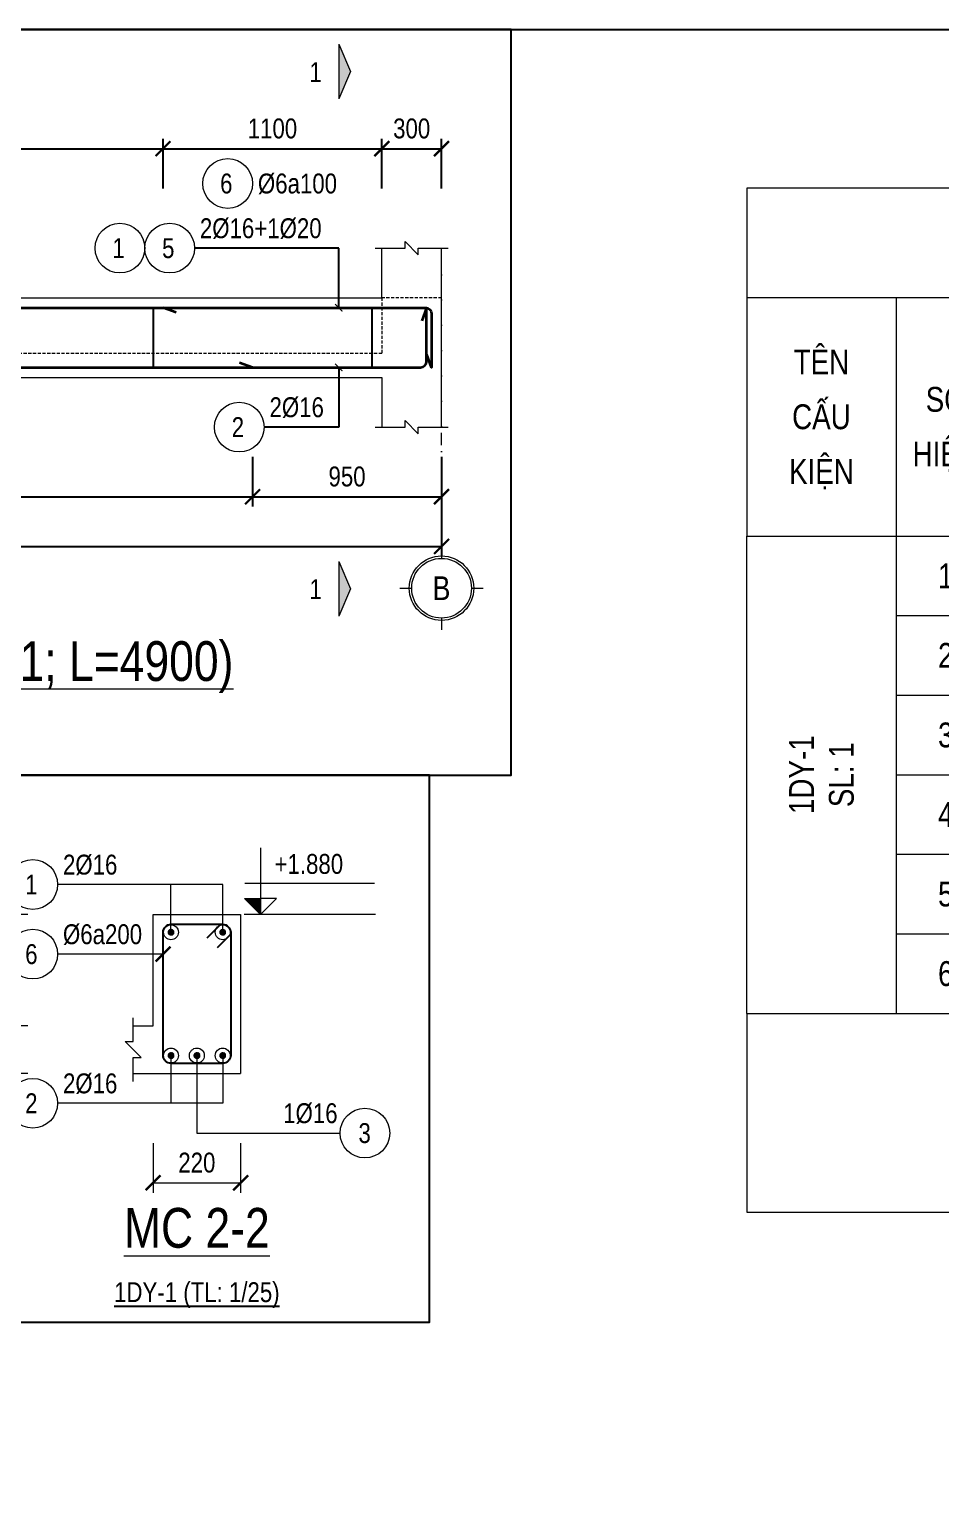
# Model space of a CAD drawing. Extents: x -165145 to 691808, y -202842 to 311040.
# Drawn here: x 217715 to 222296, y -62851 to -55468 of the extents above; entities that cross this region are included whole.
import ezdxf
from ezdxf.enums import TextEntityAlignment as Align

# ---------------------------------------------------------------- set-up
doc = ezdxf.new("R2010")
doc.units = 0
doc.header["$LTSCALE"] = 10
doc.header["$MEASUREMENT"] = 0
doc.linetypes.add('DASHDOT2', pattern=[12.7, 6.35, -3.175, 0, -3.175])
doc.linetypes.add('HIDDEN', pattern=[2.3807, 1.587, -0.7937])
doc.layers.get('0').update_dxf_attribs({"linetype": 'CONTINUOUS'})
doc.layers.get('Defpoints').update_dxf_attribs({"color": 5, "linetype": 'CONTINUOUS'})
for name, color, linetype, lineweight in [('DCE_BaoBeTong', 4, 'CONTINUOUS', 18), ('DCE_Block', 8, 'CONTINUOUS', 9), ('DCE_Dim', 254, 'CONTINUOUS', 9), ('DCE_MCZiCZac', 144, 'CONTINUOUS', 13), ('DCE_NetKhuat', 9, 'HIDDEN', 5), ('Dce_text', 7, 'CONTINUOUS', 13), ('DCE_ThepChu', 1, 'CONTINUOUS', 35), ('DCE_ThepDai', 220, 'CONTINUOUS', 25), ('DCE_Truc', 8, 'DASHDOT2', 13), ('GE_KC_NETMANH', 8, 'CONTINUOUS', 20), ('GE_KC_NETTHAY', 2, 'CONTINUOUS', 20)]:
    doc.layers.add(name, color=color, linetype=linetype, lineweight=lineweight)
doc.styles.add('Dce_Text', font='arial.ttf', dxfattribs={"width": 0.8})
doc.dimstyles.new('Dce_207MV', dxfattribs={"dimscale": 25, "dimtxt": 2.5, "dimasz": 1.5, "dimexe": 1, "dimexo": 2, "dimgap": 1, "dimtad": 1, "dimdec": 0, "dimrnd": 5, "dimtxsty": 'Dce_Text', "dimblk": 'ARCHTICK', "dimcen": 2.5, "dimclrd": 8, "dimclre": 8, "dimclrt": 3, "dimadec": 0, "dimazin": 0, "dimtfac": 1, "dimtdec": 0, "dimtix": 1, "dimtmove": 2, "dimatfit": 3, "dimldrblk": 'DOTBLANK', "dimfxl": 1, "dimarcsym": 0})
doc.dimstyles.new('Dce_208MV', dxfattribs={"dimscale": 25, "dimtxt": 2.5, "dimasz": 1.5, "dimexe": 1, "dimexo": 2, "dimgap": 1, "dimtad": 1, "dimdec": 0, "dimrnd": 5, "dimtxsty": 'Dce_Text', "dimblk": 'ARCHTICK', "dimcen": 2.5, "dimclrd": 8, "dimclre": 8, "dimclrt": 3, "dimadec": 0, "dimazin": 0, "dimtfac": 1, "dimtdec": 0, "dimtix": 1, "dimtmove": 2, "dimatfit": 3, "dimldrblk": 'ARCHTICK', "dimfxl": 1, "dimarcsym": 0})
doc.dimstyles.new('Dce_25MV', dxfattribs={"dimscale": 25, "dimtxt": 2, "dimasz": 1.5, "dimexe": 1, "dimexo": 2, "dimgap": 1, "dimtad": 1, "dimdec": 0, "dimrnd": 5, "dimtxsty": 'Dce_Text', "dimblk": 'ARCHTICK', "dimcen": 2.5, "dimclrd": 8, "dimclre": 8, "dimclrt": 3, "dimadec": 0, "dimazin": 0, "dimtfac": 1, "dimtdec": 0, "dimtix": 1, "dimtmove": 2, "dimatfit": 3, "dimldrblk": 'OBLIQUE', "dimfxl": 4, "dimfxlon": 1, "dimarcsym": 0})
doc.dimstyles.new('Dce_50MV', dxfattribs={"dimscale": 50, "dimtxt": 2, "dimasz": 1.5, "dimexe": 1, "dimexo": 2, "dimgap": 1, "dimtad": 1, "dimdec": 0, "dimtxsty": 'Dce_Text', "dimblk": 'ARCHTICK', "dimcen": 2.5, "dimclrd": 8, "dimclre": 8, "dimclrt": 3, "dimadec": 0, "dimazin": 0, "dimtfac": 1, "dimtdec": 0, "dimtix": 1, "dimtmove": 2, "dimatfit": 3, "dimldrblk": 'ARCHTICK', "dimfxl": 4, "dimfxlon": 1, "dimarcsym": 0})

# ---------------------------------------------------------------- blocks, each defined once
blk = doc.blocks.new('Dce_KhTenDam')
at = {"color": 255, "linetype": 'ByBlock', "lineweight": -2, "style": 'Dce_Text', "width": 0.8}
blk.add_attdef('TENDAM', text='', height=2, dxfattribs=at).set_placement((0, 0.735), align=Align.CENTER)
at = {"color": 11, "lineweight": 25, "style": 'Dce_Text', "width": 0.8}
blk.add_attdef('TL', text='', height=1, dxfattribs=at).set_placement((0, -1.999), align=Align.CENTER)
blk = doc.blocks.new('Dce_KhTenTruc')
at = {"layer": 'DCE_Block'}
blk.add_circle((0, -3.5), 2.7, dxfattribs=at)
at = {"layer": 'DCE_Block', "color": 3}
blk.add_circle((0, -3.5), 2.5, dxfattribs=at)
at = {"layer": 'DCE_Truc'}
for p, q in [((0, 0), (0, -1)), ((-3.5, -3.5), (-2.5, -3.5)), ((2.5, -3.5), (3.5, -3.5)), ((0, -6), (0, -7))]:
    blk.add_line(p, q, dxfattribs=at)
at = {"layer": 'Dce_text', "color": 2, "style": 'Dce_Text', "width": 0.8}
blk.add_attdef('TRUC', text='', height=2, dxfattribs=at).set_placement((0, -4.5), align=Align.CENTER)
blk = doc.blocks.new('_ArchTick')
at = {"color": 0, "linetype": 'ByBlock', "const_width": 0.15}
blk.add_lwpolyline([(-0.5, -0.5), (0.5, 0.5)], dxfattribs=at)
blk = doc.blocks.new('*D2362')
at = {"layer": 'DCE_Dim', "color": 8, "lineweight": -2, "transparency": 16777216}
for p, q in [((214887.3, -57868.2), (214887.3, -58118.2)), ((219787.3, -57868.2), (219787.3, -58118.2)), ((214887.3, -58068.2), (219787.3, -58068.2))]:
    blk.add_line(p, q, dxfattribs=at)
at = {"layer": 'Defpoints', "color": 0, "transparency": 16777216}
for p in [(214887.3, -57468.2), (219787.3, -57468.2), (219787.3, -58068.2)]:
    blk.add_point(p, dxfattribs=at)
at = {"layer": 'DCE_Dim', "color": 8, "lineweight": -2, "transparency": 16777216, "xscale": 75, "yscale": 75, "zscale": 75, "rotation": 180}
blk.add_blockref('_ArchTick', (214887.3, -58068.2), dxfattribs=at)
at = {"layer": 'DCE_Dim', "color": 8, "lineweight": -2, "transparency": 16777216, "xscale": 75, "yscale": 75, "zscale": 75}
blk.add_blockref('_ArchTick', (219787.3, -58068.2), dxfattribs=at)
at = {"layer": 'DCE_Dim', "color": 3, "transparency": 16777216, "insert": (217337.3, -57967.2), "char_height": 100, "attachment_point": 5, "style": 'Dce_Text'}
blk.add_mtext('4900', dxfattribs=at)
blk = doc.blocks.new('*D2364')
at = {"layer": 'DCE_Dim', "color": 8, "lineweight": -2, "transparency": 16777216}
for p, q in [((215757.3, -57618.2), (215757.3, -57868.2)), ((218837.3, -57618.2), (218837.3, -57868.2)), ((215757.3, -57818.2), (218837.3, -57818.2))]:
    blk.add_line(p, q, dxfattribs=at)
at = {"layer": 'Defpoints', "color": 0, "transparency": 16777216}
for p in [(215757.3, -57468.2), (218837.3, -57468.2), (218837.3, -57818.2)]:
    blk.add_point(p, dxfattribs=at)
at = {"layer": 'DCE_Dim', "color": 8, "lineweight": -2, "transparency": 16777216, "xscale": 75, "yscale": 75, "zscale": 75, "rotation": 180}
blk.add_blockref('_ArchTick', (215757.3, -57818.2), dxfattribs=at)
at = {"layer": 'DCE_Dim', "color": 8, "lineweight": -2, "transparency": 16777216, "xscale": 75, "yscale": 75, "zscale": 75}
blk.add_blockref('_ArchTick', (218837.3, -57818.2), dxfattribs=at)
at = {"layer": 'DCE_Dim', "color": 3, "transparency": 16777216, "insert": (217297.3, -57717.2), "char_height": 100, "attachment_point": 5, "style": 'Dce_Text'}
blk.add_mtext('3080', dxfattribs=at)
blk = doc.blocks.new('*D2365')
at = {"layer": 'DCE_Dim', "color": 8, "lineweight": -2, "transparency": 16777216}
for p, q in [((218837.3, -57618.2), (218837.3, -57868.2)), ((219787.3, -57618.2), (219787.3, -57868.2)), ((218837.3, -57818.2), (219787.3, -57818.2))]:
    blk.add_line(p, q, dxfattribs=at)
at = {"layer": 'Defpoints', "color": 0, "transparency": 16777216}
for p in [(218837.3, -57468.2), (219787.3, -57468.2), (219787.3, -57818.2)]:
    blk.add_point(p, dxfattribs=at)
at = {"layer": 'DCE_Dim', "color": 8, "lineweight": -2, "transparency": 16777216, "xscale": 75, "yscale": 75, "zscale": 75, "rotation": 180}
blk.add_blockref('_ArchTick', (218837.3, -57818.2), dxfattribs=at)
at = {"layer": 'DCE_Dim', "color": 8, "lineweight": -2, "transparency": 16777216, "xscale": 75, "yscale": 75, "zscale": 75}
blk.add_blockref('_ArchTick', (219787.3, -57818.2), dxfattribs=at)
at = {"layer": 'DCE_Dim', "color": 3, "transparency": 16777216, "insert": (219312.3, -57717.2), "char_height": 100, "attachment_point": 5, "style": 'Dce_Text'}
blk.add_mtext('950', dxfattribs=at)
blk = doc.blocks.new('*D2358')
at = {"layer": 'DCE_Dim', "color": 8, "lineweight": -2, "transparency": 16777216}
for p, q in [((216207.3, -56268.2), (216207.3, -56018.2)), ((218387.3, -56268.2), (218387.3, -56018.2)), ((216207.3, -56068.2), (218387.3, -56068.2))]:
    blk.add_line(p, q, dxfattribs=at)
at = {"layer": 'Defpoints', "color": 0, "transparency": 16777216}
for p in [(218387.3, -56068.2), (216207.3, -56568.2), (218387.3, -56568.2)]:
    blk.add_point(p, dxfattribs=at)
at = {"layer": 'DCE_Dim', "color": 8, "lineweight": -2, "transparency": 16777216, "xscale": 75, "yscale": 75, "zscale": 75, "rotation": 180}
blk.add_blockref('_ArchTick', (216207.3, -56068.2), dxfattribs=at)
at = {"layer": 'DCE_Dim', "color": 8, "lineweight": -2, "transparency": 16777216, "xscale": 75, "yscale": 75, "zscale": 75}
blk.add_blockref('_ArchTick', (218387.3, -56068.2), dxfattribs=at)
at = {"layer": 'DCE_Dim', "color": 3, "transparency": 16777216, "insert": (217297.3, -55967.2), "char_height": 100, "attachment_point": 5, "style": 'Dce_Text'}
blk.add_mtext('2180', dxfattribs=at)
blk = doc.blocks.new('*D2359')
at = {"layer": 'DCE_Dim', "color": 8, "lineweight": -2, "transparency": 16777216}
for p, q in [((218387.3, -56268.2), (218387.3, -56018.2)), ((219487.3, -56268.2), (219487.3, -56018.2)), ((218387.3, -56068.2), (219487.3, -56068.2))]:
    blk.add_line(p, q, dxfattribs=at)
at = {"layer": 'Defpoints', "color": 0, "transparency": 16777216}
for p in [(219487.3, -56068.2), (218387.3, -56568.2), (219487.3, -56568.2)]:
    blk.add_point(p, dxfattribs=at)
at = {"layer": 'DCE_Dim', "color": 8, "lineweight": -2, "transparency": 16777216, "xscale": 75, "yscale": 75, "zscale": 75, "rotation": 180}
blk.add_blockref('_ArchTick', (218387.3, -56068.2), dxfattribs=at)
at = {"layer": 'DCE_Dim', "color": 8, "lineweight": -2, "transparency": 16777216, "xscale": 75, "yscale": 75, "zscale": 75}
blk.add_blockref('_ArchTick', (219487.3, -56068.2), dxfattribs=at)
at = {"layer": 'DCE_Dim', "color": 3, "transparency": 16777216, "insert": (218937.3, -55967.2), "char_height": 100, "attachment_point": 5, "style": 'Dce_Text'}
blk.add_mtext('1100', dxfattribs=at)
blk = doc.blocks.new('Dce_KhtThepDai')
blk.add_circle((-4.5, -3.5), 2.5)
at = {"color": 11, "style": 'Dce_Text', "width": 0.8}
blk.add_attdef('SH', text='', height=2, dxfattribs=at).set_placement((-4.64, -4.5), align=Align.CENTER)
at = {"color": 3, "style": 'Dce_Text', "width": 0.8}
blk.add_attdef('DKVAKC', (-1.46, -4.5), '', height=2, dxfattribs=at)
blk = doc.blocks.new('*D2360')
at = {"layer": 'DCE_Dim', "color": 8, "lineweight": -2, "transparency": 16777216}
for p, q in [((219487.3, -56268.2), (219487.3, -56018.2)), ((219787.3, -56268.2), (219787.3, -56018.2)), ((219487.3, -56068.2), (219787.3, -56068.2))]:
    blk.add_line(p, q, dxfattribs=at)
at = {"layer": 'Defpoints', "color": 0, "transparency": 16777216}
for p in [(219787.3, -56068.2), (219487.3, -56568.2), (219787.3, -56568.2)]:
    blk.add_point(p, dxfattribs=at)
at = {"layer": 'DCE_Dim', "color": 8, "lineweight": -2, "transparency": 16777216, "xscale": 75, "yscale": 75, "zscale": 75, "rotation": 180}
blk.add_blockref('_ArchTick', (219487.3, -56068.2), dxfattribs=at)
at = {"layer": 'DCE_Dim', "color": 8, "lineweight": -2, "transparency": 16777216, "xscale": 75, "yscale": 75, "zscale": 75}
blk.add_blockref('_ArchTick', (219787.3, -56068.2), dxfattribs=at)
at = {"layer": 'DCE_Dim', "color": 3, "transparency": 16777216, "insert": (219637.3, -55967.2), "char_height": 100, "attachment_point": 5, "style": 'Dce_Text'}
blk.add_mtext('300', dxfattribs=at)
blk = doc.blocks.new('DCE_MatCatA')
blk.add_hatch(color=3).paths.add_polyline_path([(0, 5.5), (0, 0), (1.18, 2.75)])
at = {"color": 3}
for p, q in [((0, 5.5), (0, 0)), ((0, 5.5), (1.18, 2.75)), ((1.18, 2.75), (0, 0))]:
    blk.add_line(p, q, dxfattribs=at)
at = {"color": 11, "style": 'Dce_Text', "width": 0.8}
blk.add_attdef('1', text='', height=2, dxfattribs=at).set_placement((-2.33, 1.7), align=Align.CENTER)
blk = doc.blocks.new('Dce_KhtThepLop1Trai')
for centre in [(-7.5, 0), (-2.5, 0)]:
    blk.add_circle(centre, 2.5)
at = {"color": 3, "style": 'Dce_Text', "width": 0.8}
blk.add_attdef('DKVAKC', (0.54, 1), '', height=2, dxfattribs=at)
at = {"color": 11, "style": 'Dce_Text', "width": 0.8}
for tag, p in [('SH', (-7.64, -1)), ('SH2', (-2.64, -1))]:
    blk.add_attdef(tag, text='', height=2, dxfattribs=at).set_placement(p, align=Align.CENTER)
blk = doc.blocks.new('Dce_KhtMcThepChu')
blk.add_circle((-2.5, 0), 2.5)
at = {"color": 3, "style": 'Dce_Text', "width": 0.8}
blk.add_attdef('DKVAKC', (0.54, 1), '', height=2, dxfattribs=at)
at = {"color": 11, "style": 'Dce_Text', "width": 0.8}
blk.add_attdef('SH', text='', height=2, dxfattribs=at).set_placement((-2.64, -1), align=Align.CENTER)
blk = doc.blocks.new('Dce_CaoTrinh')
blk.add_hatch(color=256).paths.add_polyline_path([(-11.56, 1.6), (-13.17, 1.6), (-11.56, 0)])
at = {"ltscale": 50}
h = blk.add_hatch(dxfattribs=at)
h.set_pattern_fill('ANSI31', color=8, scale=1.406251, style=0)
h.set_pattern_definition([(45, (-11.5613, 0), (-3.157, 3.157), [])])
h.paths.add_polyline_path([(-11.56, 1.6), (-11.56, 0), (-9.95, 1.6)])
at = {"color": 8, "ltscale": 50}
for p, q in [((-13.15, 3.14), (-0.09, 3.14)), ((0, 0), (-13.2, 0))]:
    blk.add_line(p, q, dxfattribs=at)
for points in [[(-11.56, 6.69), (-11.56, 0)], [(-11.56, 0), (-13.17, 1.6), (-11.56, 1.6)], [(-11.56, 0), (-9.95, 1.6), (-11.56, 1.6)]]:
    blk.add_lwpolyline(points, dxfattribs=at)
at = {"color": 3, "style": 'Dce_Text', "width": 0.8}
blk.add_attdef('CT', (-10.15, 4.07), '', height=2, dxfattribs=at)
blk = doc.blocks.new('Dce_KhMatCat')
at = {"color": 255, "linetype": 'ByBlock', "lineweight": -2, "style": 'Dce_Text', "width": 0.8}
blk.add_attdef('TENMATCAT', text='', height=2, dxfattribs=at).set_placement((0, 0.735), align=Align.CENTER)
at = {"color": 11, "lineweight": 25, "style": 'Dce_Text', "width": 0.8}
blk.add_attdef('TL', text='', height=1, dxfattribs=at).set_placement((0, -1.999), align=Align.CENTER)
blk = doc.blocks.new('*D2371')
at = {"layer": 'DCE_Dim', "color": 8, "lineweight": -2, "transparency": 16777216}
for p, q in [((216234.3, -76787), (216109.3, -76787)), ((216134.3, -76787), (216134.3, -77187)), ((216234.3, -77187), (216109.3, -77187))]:
    blk.add_line(p, q, dxfattribs=at)
at = {"layer": 'Defpoints', "color": 0, "transparency": 16777216}
for p in [(216434.3, -76787), (216134.3, -77187), (216434.3, -77187)]:
    blk.add_point(p, dxfattribs=at)
at = {"layer": 'DCE_Dim', "color": 8, "lineweight": -2, "transparency": 16777216, "xscale": 37.5, "yscale": 37.5, "zscale": 37.5}
for p, rotation in [((216134.3, -76787), 90), ((216134.3, -77187), 270)]:
    blk.add_blockref('_ArchTick', p, dxfattribs=dict(at, rotation=rotation))
at = {"layer": 'DCE_Dim', "color": 3, "transparency": 16777216, "insert": (216083.8, -76987), "char_height": 50, "attachment_point": 5, "rotation": 90, "style": 'Dce_Text'}
blk.add_mtext('400', dxfattribs=at)
blk = doc.blocks.new('_Oblique')
at = {"color": 0, "linetype": 'ByBlock', "lineweight": -2}
blk.add_line((-0.5, -0.5), (0.5, 0.5), dxfattribs=at)
blk = doc.blocks.new('*D2372')
at = {"layer": 'DCE_Dim', "color": 8, "lineweight": -2, "transparency": 16777216}
for p, q in [((216259.3, -77067), (216259.3, -77029.5)), ((216359.3, -77067), (216234.3, -77067)), ((216259.3, -77187), (216259.3, -77067)), ((216359.3, -77187), (216234.3, -77187)), ((216259.3, -77187), (216259.3, -77224.5))]:
    blk.add_line(p, q, dxfattribs=at)
at = {"layer": 'Defpoints', "color": 0, "transparency": 16777216}
for p in [(216259.3, -77067), (216434.3, -77067), (216434.3, -77187)]:
    blk.add_point(p, dxfattribs=at)
at = {"layer": 'DCE_Dim', "color": 8, "lineweight": -2, "transparency": 16777216, "xscale": 37.5, "yscale": 37.5, "zscale": 37.5}
for p, rotation in [((216259.3, -77067), 270), ((216259.3, -77187), 90)]:
    blk.add_blockref('_ArchTick', p, dxfattribs=dict(at, rotation=rotation))
at = {"layer": 'DCE_Dim', "color": 3, "transparency": 16777216, "insert": (216208.8, -77127), "char_height": 50, "attachment_point": 5, "rotation": 90, "style": 'Dce_Text'}
blk.add_mtext('120', dxfattribs=at)
blk = doc.blocks.new('*D2373')
at = {"layer": 'DCE_Dim', "color": 8, "lineweight": -2, "transparency": 16777216}
for p, q in [((216359.3, -76787), (216234.3, -76787)), ((216259.3, -77067), (216259.3, -76787)), ((216359.3, -77067), (216234.3, -77067))]:
    blk.add_line(p, q, dxfattribs=at)
at = {"layer": 'Defpoints', "color": 0, "transparency": 16777216}
for p in [(216259.3, -76787), (216434.3, -76787), (216434.3, -77067)]:
    blk.add_point(p, dxfattribs=at)
at = {"layer": 'DCE_Dim', "color": 8, "lineweight": -2, "transparency": 16777216, "xscale": 37.5, "yscale": 37.5, "zscale": 37.5}
for p, rotation in [((216259.3, -76787), 90), ((216259.3, -77067), 270)]:
    blk.add_blockref('_ArchTick', p, dxfattribs=dict(at, rotation=rotation))
at = {"layer": 'DCE_Dim', "color": 3, "transparency": 16777216, "insert": (216208.8, -76927), "char_height": 50, "attachment_point": 5, "rotation": 90, "style": 'Dce_Text'}
blk.add_mtext('280', dxfattribs=at)
blk = doc.blocks.new('*D2374')
at = {"layer": 'DCE_Dim', "color": 8, "lineweight": -2, "transparency": 16777216}
for p, q in [((216674.3, -77362), (216674.3, -77487)), ((216894.3, -77362), (216894.3, -77487)), ((216674.3, -77462), (216894.3, -77462))]:
    blk.add_line(p, q, dxfattribs=at)
at = {"layer": 'Defpoints', "color": 0, "transparency": 16777216}
for p in [(216674.3, -77287), (216894.3, -77287), (216894.3, -77462)]:
    blk.add_point(p, dxfattribs=at)
at = {"layer": 'DCE_Dim', "color": 8, "lineweight": -2, "transparency": 16777216, "xscale": 37.5, "yscale": 37.5, "zscale": 37.5, "rotation": 180}
blk.add_blockref('_ArchTick', (216674.3, -77462), dxfattribs=at)
at = {"layer": 'DCE_Dim', "color": 8, "lineweight": -2, "transparency": 16777216, "xscale": 37.5, "yscale": 37.5, "zscale": 37.5}
blk.add_blockref('_ArchTick', (216894.3, -77462), dxfattribs=at)
at = {"layer": 'DCE_Dim', "color": 3, "transparency": 16777216, "insert": (216784.3, -77411.5), "char_height": 50, "attachment_point": 5, "style": 'Dce_Text'}
blk.add_mtext('220', dxfattribs=at)
blk = doc.blocks.new('_DotBlank')
at = {"color": 0, "linetype": 'ByBlock', "lineweight": -2}
blk.add_line((-0.5, 0), (-1, 0), dxfattribs=at)
blk.add_circle((0, 0), 0.5, dxfattribs=at)
blk = doc.blocks.new('Dce_McThepChu')
at = {"color": 0}
for p, q in [((-0.5, 0), (0.5, 0)), ((-0.35, 0.35), (0.35, -0.35)), ((0.35, 0.35), (-0.35, -0.35)), ((0, 0.5), (0, -0.5))]:
    blk.add_line(p, q, dxfattribs=at)
at = {"color": 0, "const_width": 0.0833}
blk.add_lwpolyline([(-0.5, 0, 1), (0.5, 0, 1), (-0.5, 0, 1)], format="xyb", dxfattribs=at)
blk = doc.blocks.new('Dce_KhtMcThepTangCuong')
blk.add_circle((2.5, 0), 2.5)
at = {"color": 3, "style": 'Dce_Text', "width": 0.8}
blk.add_attdef('DKVAKC', text='', height=2, dxfattribs=at).set_placement((-0.25, 1), align=Align.RIGHT)
at = {"color": 11, "style": 'Dce_Text', "width": 0.8}
blk.add_attdef('SH', text='', height=2, dxfattribs=at).set_placement((2.47, -1), align=Align.CENTER)
blk = doc.blocks.new('TKTitle')
at = {"layer": 'DCE_BaoBeTong'}
blk.add_line((15, -11), (15, -35), dxfattribs=at)
for points in [[(0, 0), (0, -11), (0, -35), (15, -35), (25, -35), (75, -35), (90, -35), (122.5, -35), (135, -35), (147.5, -35), (167.5, -35), (192.5, -35), (192.5, -11), (192.5, 0), (0, 0)], [(0, -11), (15, -11), (25, -11), (75, -11), (90, -11), (122.5, -11), (147.5, -11), (167.5, -11), (192.5, -11)]]:
    blk.add_lwpolyline(points, dxfattribs=at)
at = {"style": 'Dce_Text', "width": 0.8}
for s, p in [('TÊN', (7.5, -17.5)), ('SỐ', (20, -21.25)), ('CẤU', (7.5, -23)), ('HIỆU', (20, -26.75)), ('KIỆN', (7.5, -28.5))]:
    blk.add_text(s, height=2.5, dxfattribs=at).set_placement(p, align=Align.MIDDLE_CENTER)
blk = doc.blocks.new('TK4')
at = {"layer": 'DCE_BaoBeTong'}
blk.add_line((0, -8), (0, 0), dxfattribs=at)
for points in [[(15, -8), (25, -8), (75, -8), (90, -8), (122.5, -8), (135, -8), (147.5, -8), (167.5, -8), (192.5, -8), (192.5, 0)], [(15, 0), (15, -8)]]:
    blk.add_lwpolyline(points, dxfattribs=at)
at = {"layer": 'Dce_text', "color": 2, "style": 'Dce_Text', "width": 0.8, "flags": 4}
for tag, p in [('SH', (20, -4)), ('DK', (82.5, -4)), ('sumL', (100, -4)), ('SKC', (116.25, -4)), ('SL', (128.75, -4)), ('L2', (50, -4.32))]:
    blk.add_attdef(tag, text='', height=2.5, dxfattribs=at).set_placement(p, align=Align.MIDDLE_CENTER)
for tag, p in [('L1', (32.43, -4)), ('Lall', (162.5, -4)), ('KL', (185.5, -4))]:
    blk.add_attdef(tag, text='', height=2.5, dxfattribs=at).set_placement(p, align=Align.MIDDLE_RIGHT)
blk.add_attdef('L3', text='', height=2.5, dxfattribs=at).set_placement((67.48, -4), align=Align.MIDDLE_LEFT)
at = {"layer": 'Dce_text', "color": 2, "style": 'Dce_Text', "width": 0.8}
blk.add_attdef('TSL', text='', height=2.5, dxfattribs=at).set_placement((141.25, -4), align=Align.MIDDLE_CENTER)
blk = doc.blocks.new('TK7')
at = {"layer": 'DCE_BaoBeTong'}
blk.add_line((0, -8), (0, 0), dxfattribs=at)
for points in [[(15, -8), (25, -8), (75, -8), (90, -8), (122.5, -8), (135, -8), (147.5, -8), (167.5, -8), (192.5, -8), (192.5, 0)], [(15, 0), (15, -8)]]:
    blk.add_lwpolyline(points, dxfattribs=at)
at = {"layer": 'Dce_text', "color": 2, "style": 'Dce_Text', "width": 0.8, "flags": 4}
for tag, p in [('SH', (20, -4)), ('L2', (50, -4)), ('DK', (82.5, -4)), ('sumL', (100, -4)), ('SKC', (116.25, -4)), ('SL', (128.75, -4))]:
    blk.add_attdef(tag, text='', height=2.5, dxfattribs=at).set_placement(p, align=Align.MIDDLE_CENTER)
for tag, p in [('L1', (32.68, -4)), ('Lall', (162.5, -4)), ('KL', (185.5, -4))]:
    blk.add_attdef(tag, text='', height=2.5, dxfattribs=at).set_placement(p, align=Align.MIDDLE_RIGHT)
blk.add_attdef('L3', text='', height=2.5, dxfattribs=at).set_placement((67.53, -4), align=Align.MIDDLE_LEFT)
at = {"layer": 'Dce_text', "color": 2, "style": 'Dce_Text', "width": 0.8}
blk.add_attdef('TSL', text='', height=2.5, dxfattribs=at).set_placement((141.25, -4), align=Align.MIDDLE_CENTER)
blk = doc.blocks.new('TK1')
at = {"layer": 'DCE_BaoBeTong'}
blk.add_line((0, -8), (0, 0), dxfattribs=at)
for points in [[(15, -8), (25, -8), (75, -8), (90, -8), (122.5, -8), (135, -8), (147.5, -8), (167.5, -8), (192.5, -8), (192.5, 0)], [(15, 0), (15, -8)]]:
    blk.add_lwpolyline(points, dxfattribs=at)
at = {"layer": 'Dce_text', "color": 2, "style": 'Dce_Text', "width": 0.8, "flags": 4}
for tag, p in [('SH', (20, -4)), ('L', (50, -4)), ('DK', (82.5, -4)), ('sumL', (100, -4)), ('SKC', (116.25, -4)), ('SL', (128.75, -4))]:
    blk.add_attdef(tag, text='', height=2.5, dxfattribs=at).set_placement(p, align=Align.MIDDLE_CENTER)
at = {"layer": 'Dce_text', "color": 2, "style": 'Dce_Text', "width": 0.8}
blk.add_attdef('TSL', text='', height=2.5, dxfattribs=at).set_placement((141.25, -4), align=Align.MIDDLE_CENTER)
at = {"layer": 'Dce_text', "color": 2, "style": 'Dce_Text', "width": 0.8, "flags": 4}
for tag, p in [('Lall', (162.5, -4)), ('KL', (185.5, -4))]:
    blk.add_attdef(tag, text='', height=2.5, dxfattribs=at).set_placement(p, align=Align.MIDDLE_RIGHT)
blk = doc.blocks.new('TK3')
at = {"layer": 'DCE_BaoBeTong'}
blk.add_line((0, -8), (0, 0), dxfattribs=at)
for points in [[(15, -8), (25, -8), (75, -8), (90, -8), (122.5, -8), (135, -8), (147.5, -8), (167.5, -8), (192.5, -8), (192.5, 0)], [(15, 0), (15, -8)]]:
    blk.add_lwpolyline(points, dxfattribs=at)
at = {"layer": 'DCE_BaoBeTong', "color": 2, "style": 'Dce_Text', "width": 0.8}
blk.add_attdef('TSL', text='', height=2.5, dxfattribs=at).set_placement((141.25, -4), align=Align.MIDDLE_CENTER)
at = {"layer": 'Dce_text', "color": 2, "style": 'Dce_Text', "width": 0.8, "flags": 4}
for tag, p in [('SH', (20, -4)), ('L1', (48.94, -4.19)), ('DK', (82.5, -4)), ('sumL', (100, -4)), ('SKC', (116.25, -4)), ('SL', (128.75, -4))]:
    blk.add_attdef(tag, text='', height=2.5, dxfattribs=at).set_placement(p, align=Align.MIDDLE_CENTER)
blk.add_attdef('L2', text='', height=2.5, dxfattribs=at).set_placement((67.26, -4), align=Align.MIDDLE_LEFT)
for tag, p in [('Lall', (162.5, -4)), ('KL', (185.5, -4))]:
    blk.add_attdef(tag, text='', height=2.5, dxfattribs=at).set_placement(p, align=Align.MIDDLE_RIGHT)
blk = doc.blocks.new('TK9')
at = {"layer": 'DCE_BaoBeTong'}
blk.add_line((0, -8), (0, 0), dxfattribs=at)
for points in [[(15, -8), (25, -8), (75, -8), (90, -8), (122.5, -8), (135, -8), (147.5, -8), (167.5, -8), (192.5, -8), (192.5, 0)], [(15, 0), (15, -8)]]:
    blk.add_lwpolyline(points, dxfattribs=at)
at = {"layer": 'Dce_text', "color": 2, "style": 'Dce_Text', "width": 0.8, "flags": 4}
for tag, p in [('SH', (20, -4)), ('DK', (82.5, -4)), ('sumL', (100, -4)), ('SKC', (116.25, -4)), ('SL', (128.75, -4))]:
    blk.add_attdef(tag, text='', height=2.5, dxfattribs=at).set_placement(p, align=Align.MIDDLE_CENTER)
at = {"layer": 'Dce_text', "color": 2, "style": 'Dce_Text', "width": 0.8}
for tag, p in [('L1', (49.34, -3.76)), ('TSL', (141.25, -4))]:
    blk.add_attdef(tag, text='', height=2.5, dxfattribs=at).set_placement(p, align=Align.MIDDLE_CENTER)
blk.add_attdef('L2', text='', height=2.5, dxfattribs=at).set_placement((58.47, -3.76), align=Align.MIDDLE_LEFT)
at = {"layer": 'Dce_text', "color": 2, "style": 'Dce_Text', "width": 0.8, "flags": 4}
for tag, p in [('Lall', (162.5, -4)), ('KL', (185.5, -4))]:
    blk.add_attdef(tag, text='', height=2.5, dxfattribs=at).set_placement(p, align=Align.MIDDLE_RIGHT)
at = {"layer": 'Dce_text', "color": 2, "style": 'Dce_Text', "width": 0.8}
blk.add_attdef('M', text='', height=2.5, dxfattribs=at).set_placement((38.78, -5.47), align=Align.MIDDLE_RIGHT)
blk = doc.blocks.new('TenCauKien')
at = {"layer": 'Dce_text', "style": 'Dce_Text', "width": 0.8}
for tag, p in [('TENCAUKIEN', (-2, 0)), ('SOCAUKIEN', (2, 0))]:
    blk.add_attdef(tag, text='', height=2.5, rotation=90, dxfattribs=at).set_placement(p, align=Align.MIDDLE_CENTER)
blk = doc.blocks.new('A$C8fecab35')
at = {"layer": 'DCE_BaoBeTong'}
for points in [[(2100, -630), (2150, -630), (2150, -350), (2370, -350), (2370, -630), (2370, -750)], [(2100, -750), (2370, -750)]]:
    blk.add_lwpolyline(points, dxfattribs=at)
at = {"layer": 'DCE_MCZiCZac'}
blk.add_lwpolyline([(2100, -770), (2100, -710), (2120, -710), (2080, -670), (2100, -670), (2100, -610)], dxfattribs=at)
at = {"layer": 'DCE_ThepDai'}
blk.add_lwpolyline([(2286.1, -408.9), (2320, -375), (2325, -375, -0.392699), (2345, -395), (2345, -705, -0.392699), (2325, -725), (2195, -725, -0.392699), (2175, -705), (2175, -395, -0.392699), (2195, -375), (2325, -375, -0.392699), (2345, -395), (2345, -400), (2311.1, -433.9)], format="xyb", dxfattribs=at)
at = {"layer": 'Defpoints'}
blk.add_lwpolyline([(0, 0), (0, -1375), (2845, -1375), (2845, 0)], close=True, dxfattribs=at)
at = {"layer": 'DCE_Block'}
for name, p, xscale, yscale, zscale, values in [('Dce_CaoTrinh', (2709, -350), 25, 25, 25, {'CT': '+1.880  '}), ('Dce_KhtMcThepChu', (1910, -275), 25, 25, 25, {'DKVAKC': '2%%c16', 'SH': '1'}), ('Dce_KhtMcThepChu', (1910, -450), 25, 25, 25, {'DKVAKC': '%%c6a200', 'SH': '6'}), ('Dce_KhtMcThepChu', (1910, -825), 25, 25, 25, {'DKVAKC': '2%%c16', 'SH': '2'}), ('Dce_KhtMcThepTangCuong', (2620, -900), 25, 25, 25, {'SH': '3', 'DKVAKC': '1%%c16'}), ('Dce_KhMatCat', (2260, -1225), 50, 50, 50, {'TL': '%%U1DY-1 (TL: 1/25)', 'TENMATCAT': '%%UMC 2-2'})]:
    blk.add_blockref(name, p, dxfattribs=dict(at, xscale=xscale, yscale=yscale, zscale=zscale)).add_auto_attribs(values)
at = {"layer": 'DCE_ThepChu', "xscale": 16, "yscale": 16, "zscale": 16}
for p in [(2195, -395), (2325, -395), (2195, -705), (2260, -705), (2325, -705)]:
    blk.add_blockref('Dce_McThepChu', p, dxfattribs=at)
at = {"layer": 'DCE_Dim'}
for base, p1, p2, picture, middle in [((1610, -750), (1910, -350), (1910, -750), '*D2371', (1559.5, -550)), ((1735, -350), (1910, -630), (1910, -350), '*D2373', (1684.5, -490)), ((1735, -630), (1910, -750), (1910, -630), '*D2372', (1684.5, -690))]:
    dim = blk.add_linear_dim(base=base, p1=p1, p2=p2, angle=90, dimstyle='Dce_25MV', dxfattribs=at)
    dim.commit()
    dim.dimension.update_dxf_attribs({"geometry": picture, "text_midpoint": middle, "insert": (-214524.3, 76437)})
dim = blk.add_linear_dim(base=(2370, -1025), p1=(2150, -850), p2=(2370, -850), dimstyle='Dce_25MV', dxfattribs=at)
dim.commit()
dim.dimension.update_dxf_attribs({"geometry": '*D2374', "text_midpoint": (2260, -974.5), "insert": (-214524.3, 76437)})
at = {"layer": 'DCE_Block'}
for points, dimstyle in [([(2195, -395), (2195, -275), (1910, -275)], 'Dce_207MV'), ([(2325, -395), (2325, -275), (1910, -275)], 'Dce_207MV'), ([(2175, -450), (1910, -450)], 'Dce_208MV'), ([(2195, -705), (2195, -825), (1910, -825)], 'Dce_207MV'), ([(2325, -705), (2325, -825), (1910, -825)], 'Dce_207MV'), ([(2260, -705), (2260, -900), (2620, -900)], 'Dce_207MV')]:
    blk.add_leader(points, dimstyle=dimstyle, dxfattribs=at)

msp = doc.modelspace()

# ---------------------------------------------------------------- linework, layer by layer
at = {"layer": 'DCE_BaoBeTong'}
for p, q in [((221322.2093, -60416.19104), (222072.2093, -60416.19104)), ((221322.2093, -60416.19104), (221322.2093, -61416.19104)), ((221322.2093, -61416.19104), (230947.2093, -61416.19104))]:
    msp.add_line(p, q, dxfattribs=at)
for points in [[(219487.28207, -56818.24154), (219487.28207, -56568.24154)], [(219787.28207, -57468.24154), (219787.28207, -56568.24154)], [(215107.28207, -56818.24154), (219487.28207, -56818.24154)], [(215107.28207, -57218.24154), (219487.28207, -57218.24154)], [(219487.28207, -57218.24154), (219487.28207, -57468.24154)], [(221322.2093, -60416.19104), (222072.2093, -60416.19104)]]:
    msp.add_lwpolyline(points, dxfattribs=at)
at = {"layer": 'DCE_MCZiCZac'}
for points in [[(219453.94874, -56568.24154), (219603.94874, -56568.24154), (219603.94874, -56534.90821), (219670.6154, -56601.57488), (219670.6154, -56568.24154), (219820.6154, -56568.24154)], [(219453.94874, -57468.24154), (219603.94874, -57468.24154), (219603.94874, -57434.90821), (219670.6154, -57501.57488), (219670.6154, -57468.24154), (219820.6154, -57468.24154)]]:
    msp.add_lwpolyline(points, dxfattribs=at)
at = {"layer": 'DCE_NetKhuat'}
msp.add_lwpolyline([(219787.28207, -57098.24154), (219787.28207, -56818.24154), (219487.28207, -56818.24154), (219487.28207, -57098.24154), (215107.28207, -57098.24154), (215107.28207, -56818.24154), (214887.28207, -56818.24154), (214887.28207, -57098.24154)], dxfattribs=at)
at = {"layer": 'DCE_ThepChu'}
for points in [[(214961.22348, -57102.46306), (214937.28207, -57168.24154), (214937.28207, -56898.24154, -0.3926990817), (214967.28207, -56868.24154), (219707.28207, -56868.24154, -0.3926990817), (219737.28207, -56898.24154), (219737.28207, -57168.24154), (219713.34066, -57102.46306)], [(214986.22348, -56934.02003), (214962.28207, -56868.24154), (214962.28207, -57138.24154, 0.3926990817), (214992.28207, -57168.24154), (219682.28207, -57168.24154, 0.3926990817), (219712.28207, -57138.24154), (219712.28207, -56868.24154), (219688.34066, -56934.02003)], [(218453.06055, -56892.18295), (218387.28207, -56868.24154), (219707.28207, -56868.24154, -0.3926990817), (219737.28207, -56898.24154), (219737.28207, -57168.24154), (219713.34066, -57102.46306)]]:
    msp.add_lwpolyline(points, format="xyb", dxfattribs=at)
msp.add_lwpolyline([(215823.06055, -57144.30013), (215757.28207, -57168.24154), (218837.28207, -57168.24154), (218771.50359, -57144.30013)], dxfattribs=at)
at = {"layer": 'DCE_ThepDai'}
for points in [[(218337.28207, -56868.24154), (218337.28207, -57168.24154)], [(219437.28207, -56868.24154), (219437.28207, -57168.24154)]]:
    msp.add_lwpolyline(points, dxfattribs=at)
at = {"layer": 'DCE_Truc'}
msp.add_lwpolyline([(219787.28207, -58068.24154), (219787.28207, -56568.24154)], dxfattribs=at)
at = {"layer": 'Defpoints'}
for points in [[(214037.28207, -55468.24154), (232149.78207, -55468.24154), (232149.78207, -70535.74154), (214037.28207, -70535.74154)], [(214037.28207, -55468.24154), (214037.28207, -59218.24154), (220137.28207, -59218.24154), (220137.28207, -55468.24154)]]:
    msp.add_lwpolyline(points, close=True, dxfattribs=at)
at = {"layer": 'GE_KC_NETMANH'}
msp.add_line((174130.40086, -55468.24154), (385223.40086, -55468.24154), dxfattribs=at)

# ---------------------------------------------------------------- block references
at = {"layer": 'DCE_Block'}
for name, p, xscale, yscale, zscale, values in [('DCE_MatCatA', (219270.6154, -55818.24154), 50, 50, 50, {'1': '1'}), ('Dce_KhtThepDai', (218937.28207, -56068.24154), 50, 50, 50, {'DKVAKC': '%%c6a100', 'SH': '6'}), ('Dce_KhtThepLop1Trai', (218545.6154, -56568.24154), 50, 50, 50, {'DKVAKC': '2%%c16+1%%c20', 'SH2': '5', 'SH': '1'}), ('Dce_KhtMcThepChu', (218895.6154, -57468.24154), 50, 50, 50, {'DKVAKC': '2%%c16', 'SH': '2'}), ('DCE_MatCatA', (219270.6154, -58418.24154), 50, 50, 50, {'1': '1'}), ('Dce_KhTenDam', (217337.28207, -58818.24154), 100, 100, 100, {'TENDAM': '%%uDẦM 1DY-1 (SL=1; L=4900)', 'TL': '%%UTỶ LỆ: 1/50'})]:
    msp.add_blockref(name, p, dxfattribs=dict(at, xscale=xscale, yscale=yscale, zscale=zscale)).add_auto_attribs(values)
at = {"layer": 'DCE_Truc', "xscale": 60, "yscale": 60, "zscale": 60}
msp.add_blockref('Dce_KhTenTruc', (219787.28207, -58068.24154), dxfattribs=at).add_auto_attribs({'TRUC': 'B'})
at = {"layer": 'GE_KC_NETTHAY'}
for name, p, xscale, yscale, zscale in [('TKTitle', (221322.2093, -56266.19104), 50, 50, 50), ('A$C8fecab35', (214037.28207, -59218.24154), 2, 2, 2)]:
    msp.add_blockref(name, p, dxfattribs=dict(at, xscale=xscale, yscale=yscale, zscale=zscale))
ref = msp.add_blockref('TK4', (221322.2093, -58016.19104), dxfattribs=dict(at, xscale=50, yscale=50, zscale=50))
ref.add_attrib('SH', '1', dxfattribs={"layer": 'Dce_text', "color": 2, "height": 125, "style": 'Dce_Text', "width": 0.8}).set_placement((222322.2093, -58216.19104), align=Align.MIDDLE_CENTER)
ref = msp.add_blockref('TK7', (221322.2093, -58416.19104), dxfattribs=dict(at, xscale=50, yscale=50, zscale=50))
ref.add_attrib('SH', '2', dxfattribs={"layer": 'Dce_text', "color": 2, "height": 125, "style": 'Dce_Text', "width": 0.8}).set_placement((222322.2093, -58616.19104), align=Align.MIDDLE_CENTER)
ref = msp.add_blockref('TK1', (221322.2093, -58816.19104), dxfattribs=dict(at, xscale=50, yscale=50, zscale=50))
ref.add_attrib('SH', '3', dxfattribs={"layer": 'Dce_text', "color": 2, "height": 125, "style": 'Dce_Text', "width": 0.8}).set_placement((222322.2093, -59016.19104), align=Align.MIDDLE_CENTER)
at = {"layer": 'GE_KC_NETTHAY', "xscale": 50, "yscale": 50, "zscale": 50}
msp.add_blockref('TenCauKien', (221697.2093, -59216.19104), dxfattribs=at).add_auto_attribs({'SOCAUKIEN': 'SL: 1', 'TENCAUKIEN': '1DY-1'})
at = {"layer": 'GE_KC_NETTHAY'}
ref = msp.add_blockref('TK3', (221322.2093, -59216.19104), dxfattribs=dict(at, xscale=50, yscale=50, zscale=50))
ref.add_attrib('SH', '4', dxfattribs={"layer": 'Dce_text', "color": 2, "height": 125, "style": 'Dce_Text', "width": 0.8}).set_placement((222322.2093, -59416.19104), align=Align.MIDDLE_CENTER)
ref = msp.add_blockref('TK3', (221322.2093, -59616.19104), dxfattribs=dict(at, xscale=50, yscale=50, zscale=50))
ref.add_attrib('SH', '5', dxfattribs={"layer": 'Dce_text', "color": 2, "height": 125, "style": 'Dce_Text', "width": 0.8}).set_placement((222322.2093, -59816.19104), align=Align.MIDDLE_CENTER)
ref = msp.add_blockref('TK9', (221322.2093, -60016.19104), dxfattribs=dict(at, xscale=50, yscale=50, zscale=50))
ref.add_attrib('SH', '6', dxfattribs={"layer": 'Dce_text', "color": 2, "height": 125, "style": 'Dce_Text', "width": 0.8}).set_placement((222322.2093, -60216.19104), align=Align.MIDDLE_CENTER)

# ---------------------------------------------------------------- dimensions: what is measured, and where the dimension line sits
at = {"layer": 'DCE_Dim'}
for base, p1, p2, picture, middle in [((218387.28207, -56068.24154), (216207.28207, -56568.24154), (218387.28207, -56568.24154), '*D2358', (217297.28207, -55967.18424)), ((219487.28207, -56068.24154), (218387.28207, -56568.24154), (219487.28207, -56568.24154), '*D2359', (218937.28207, -55967.18424)), ((219787.28207, -56068.24154), (219487.28207, -56568.24154), (219787.28207, -56568.24154), '*D2360', (219637.28207, -55967.15014)), ((219787.28207, -58068.24154), (214887.28207, -57468.24154), (219787.28207, -57468.24154), '*D2362', (217337.28207, -57967.18424)), ((218837.28207, -57818.24154), (215757.28207, -57468.24154), (218837.28207, -57468.24154), '*D2364', (217297.28207, -57717.15014)), ((219787.28207, -57818.24154), (218837.28207, -57468.24154), (219787.28207, -57468.24154), '*D2365', (219312.28207, -57717.18424))]:
    dim = msp.add_linear_dim(base=base, p1=p1, p2=p2, dimstyle='Dce_50MV', dxfattribs=at)
    dim.commit()
    dim.dimension.update_dxf_attribs({"geometry": picture, "text_midpoint": middle})

# ---------------------------------------------------------------- leaders
at = {"layer": 'DCE_Block'}
for points in [[(219270.6154, -56868.24154), (219270.6154, -56568.24154), (218545.6154, -56568.24154)], [(219270.6154, -57168.24154), (219270.6154, -57468.24154), (218895.6154, -57468.24154)]]:
    msp.add_leader(points, dimstyle='Dce_208MV', dxfattribs=at)

doc.saveas('drawing.dxf')
